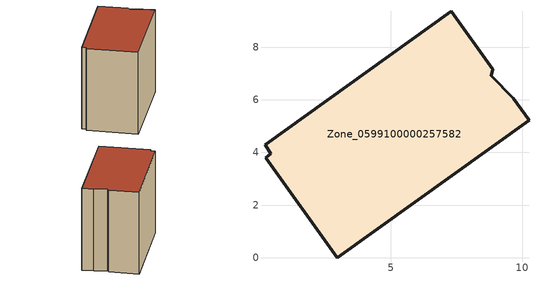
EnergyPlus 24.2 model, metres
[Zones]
Zone_0599100000257582
 floor ground (C_G): 7.3,9.37 8.88,7.16 8.82,6.91 9.65,6.07 10.26,5.23 2.95,0 0.25,3.79 0.44,3.95 0.21,4.29 z0
 wall outside (C_F): 9.65,6.07 8.82,6.91 8.88,7.16 7.3,9.37 0.21,4.29 0.44,3.95 0.25,3.79 2.95,0 10.26,5.23 9.65,6.07 z0:7.91
 roof outside (C_R): 8.88,7.16 7.3,9.37 0.21,4.29 0.44,3.95 0.25,3.79 2.95,0 10.26,5.23 9.65,6.07 8.82,6.91 z7.91
[BUILDING]
Pand.0599100000257582: North Axis=0; Terrain=City; Loads Convergence Tolerance Value=0.04; Temperature Convergence Tolerance Value=0.4; Solar Distribution=FullExterior; Maximum Number of Warmup Days=25; Minimum Number of Warmup Days=1
[Site:Location]
Rotterdam.The.Hague.AP_ZH_NLD Design_Conditions: Latitude=51.96; Longitude=4.45; Time Zone=1; Elevation=-4.5
[SITE:GROUNDTEMPERATURE:BUILDINGSURFACE]
18, 18, 18, 18, 18, 18, 18, 18, 18, 18, 18, 18
[MATERIAL] Thermal Absorptance=0.9; Solar Absorptance=0.7; Visible Absorptance=0.7
Name | Roughness | Thickness | Conductivity | Density | Specific Heat
G.TI.1975-1991 | MediumSmooth | 0.15 | 0.288461 | 540 | 1210
F.TI.1975-1991 | Rough | 0.3 | 0.230769 | 1920 | 840
R.TI.1975-1991 | MediumRough | 0.2 | 0.153846 | 1500 | 1000
[CONSTRUCTION]
C_G: G.TI.1975-1991
C_F: F.TI.1975-1991
C_R: R.TI.1975-1991
[ZONE]
Zone_0599100000257582: Type=1; Multiplier=1; Ceiling Height=Autocalculate; Volume=Autocalculate; Floor Area=autocalculate; Part of Total Floor Area=Yes
[ZONEINFILTRATION:DESIGNFLOWRATE]
Infil_Zone_0599100000257582: Zone or ZoneList or Space or SpaceList=Zone_0599100000257582; Schedule=AlwaysOn; Design Flow Rate Calculation Method=Flow/Area; Flow Rate per Floor Area=0.003; Constant Term Coefficient=1; Temperature Term Coefficient=0; Velocity Term Coefficient=0; Velocity Squared Term Coefficient=0
[HVACTEMPLATE:ZONE:IDEALLOADSAIRSYSTEM]
Zone_0599100000257582: Maximum Heating Supply Air Temperature=50; Minimum Cooling Supply Air Temperature=13; Maximum Heating Supply Air Humidity Ratio=0.0156; Minimum Cooling Supply Air Humidity Ratio=0.0077; Heating Limit=NoLimit; Cooling Limit=NoLimit; Dehumidification Control Type=ConstantSensibleHeatRatio; Cooling Sensible Heat Ratio=0.7; Dehumidification Setpoint=60; Humidification Control Type=None; Humidification Setpoint=30; Outdoor Air Method=None; Outdoor Air Flow Rate per Person=0.00944; Outdoor Air Flow Rate per Zone Floor Area=0; Outdoor Air Flow Rate per Zone=0; Demand Controlled Ventilation Type=None; Outdoor Air Economizer Type=NoEconomizer; Heat Recovery Type=None; Sensible Heat Recovery Effectiveness=0.7; Latent Heat Recovery Effectiveness=0.65
[ZONECONTROL:THERMOSTAT]
ThermostatControl_Zone_0599100000257582: Zone or ZoneList=Zone_0599100000257582; Control Type Schedule=DualSetpointControlType; Control 1=Thermostat_Zone_0599100000257582; Temperature Difference Between Cutout And Setpoint=0
[THERMOSTATSETPOINT:DUALSETPOINT]
Thermostat_Zone_0599100000257582: Heating Setpoint Temperature Schedule=HeatingSetpoint_Zone_0599100000257582; Cooling Setpoint Temperature Schedule=CoolingSetpoint_Zone_0599100000257582
[SCHEDULE:COMPACT]
HeatingSetpoint_Zone_0599100000257582: Through: 12/31, For: AllDays, Until: 24:00, 21
CoolingSetpoint_Zone_0599100000257582: Through: 12/31, For: AllDays, Until: 24:00, 24
DualSetpointControlType: Through: 12/31, For: AllDays, Until: 24:00, 4
AlwaysOn: Through: 12/31, For: AllDays, Until: 24:00, 1
